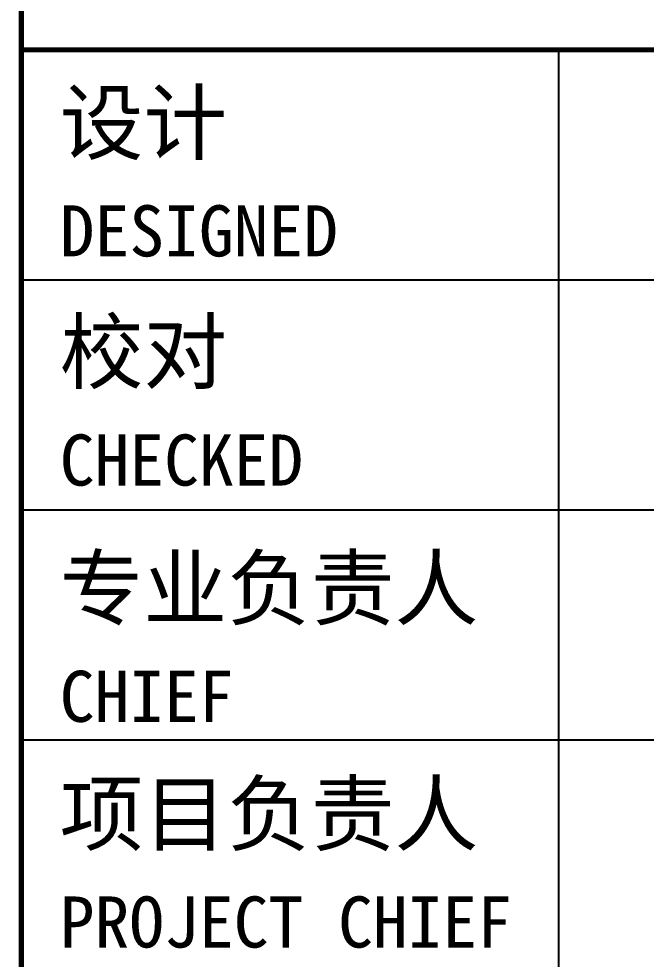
# Model space of a CAD drawing. Extents: x -737978 to 768813, y -372247 to 1140308.
# Drawn here: x -234148 to -228873, y -237344 to -229433 of the extents above; entities that cross this region are included whole.
import ezdxf

# ---------------------------------------------------------------- set-up
doc = ezdxf.new("R2010")
doc.units = 0
doc.header["$LTSCALE"] = 10
doc.header["$MEASUREMENT"] = 0
doc.layers.get('0').update_dxf_attribs({"linetype": 'CONTINUOUS'})
doc.layers.add('DRAW', color=7, linetype='CONTINUOUS', lineweight=70)
doc.layers.add('PUB_TITLE', color=4, linetype='CONTINUOUS')
doc.styles.add('-宋体', font='', dxfattribs={"width": 0.8})
doc.styles.get('-宋体').set_extended_font_data('SimSun')

# ---------------------------------------------------------------- blocks, each defined once
blk = doc.blocks.new('TQ1')
at = {"layer": 'PUB_TITLE'}
for p, q in [((-49854.8, -401954.8), (-43854.8, -401954.8)), ((-49854.8, -402854.8), (-43854.8, -402854.8)), ((-49854.8, -403754.8), (-43854.8, -403754.8))]:
    blk.add_line(p, q, dxfattribs=at)
at = {"layer": 'PUB_TITLE', "const_width": 20}
for points in [[(-49854.8, -378413.9), (-49854.8, -418454.8)], [(-49854.8, -401054.8), (-43854.8, -401054.8)]]:
    blk.add_lwpolyline(points, dxfattribs=at)
at = {"layer": 'PUB_TITLE'}
blk.add_lwpolyline([(-47754.8, -401054.8), (-47754.8, -406454.8)], dxfattribs=at)
at = {"layer": 'PUB_TITLE', "style": '-宋体'}
for s, height, p in [('设计', 240, (-49704.8, -401459.1)), ('DESIGNED', 200, (-49704.8, -401862.8)), ('校对', 240, (-49704.8, -402355.9)), ('CHECKED', 200, (-49704.8, -402759.5)), ('专业负责人', 240, (-49704.8, -403280.3)), ('CHIEF', 200, (-49704.8, -403684)), ('项目负责人', 240, (-49704.8, -404163.3)), ('PROJECT CHIEF', 200, (-49704.8, -404566.9))]:
    blk.add_text(s, height=height, dxfattribs=at).set_placement(p)

msp = doc.modelspace()

# ---------------------------------------------------------------- linework, layer by layer
at = {"layer": 'DRAW'}
msp.add_lwpolyline([(-234126.8, -181009.7), (-221225.1, -181009.7), (-221225.1, -267109.7), (-234126.8, -267109.7)], close=True, dxfattribs=at)

# ---------------------------------------------------------------- block references
at = {"xscale": 2.15028113370122, "yscale": 2.15028113370122, "zscale": 2.15028113370122}
msp.add_blockref('TQ1', (-126925.1, 632686.5), dxfattribs=at)

doc.saveas('drawing.dxf')
